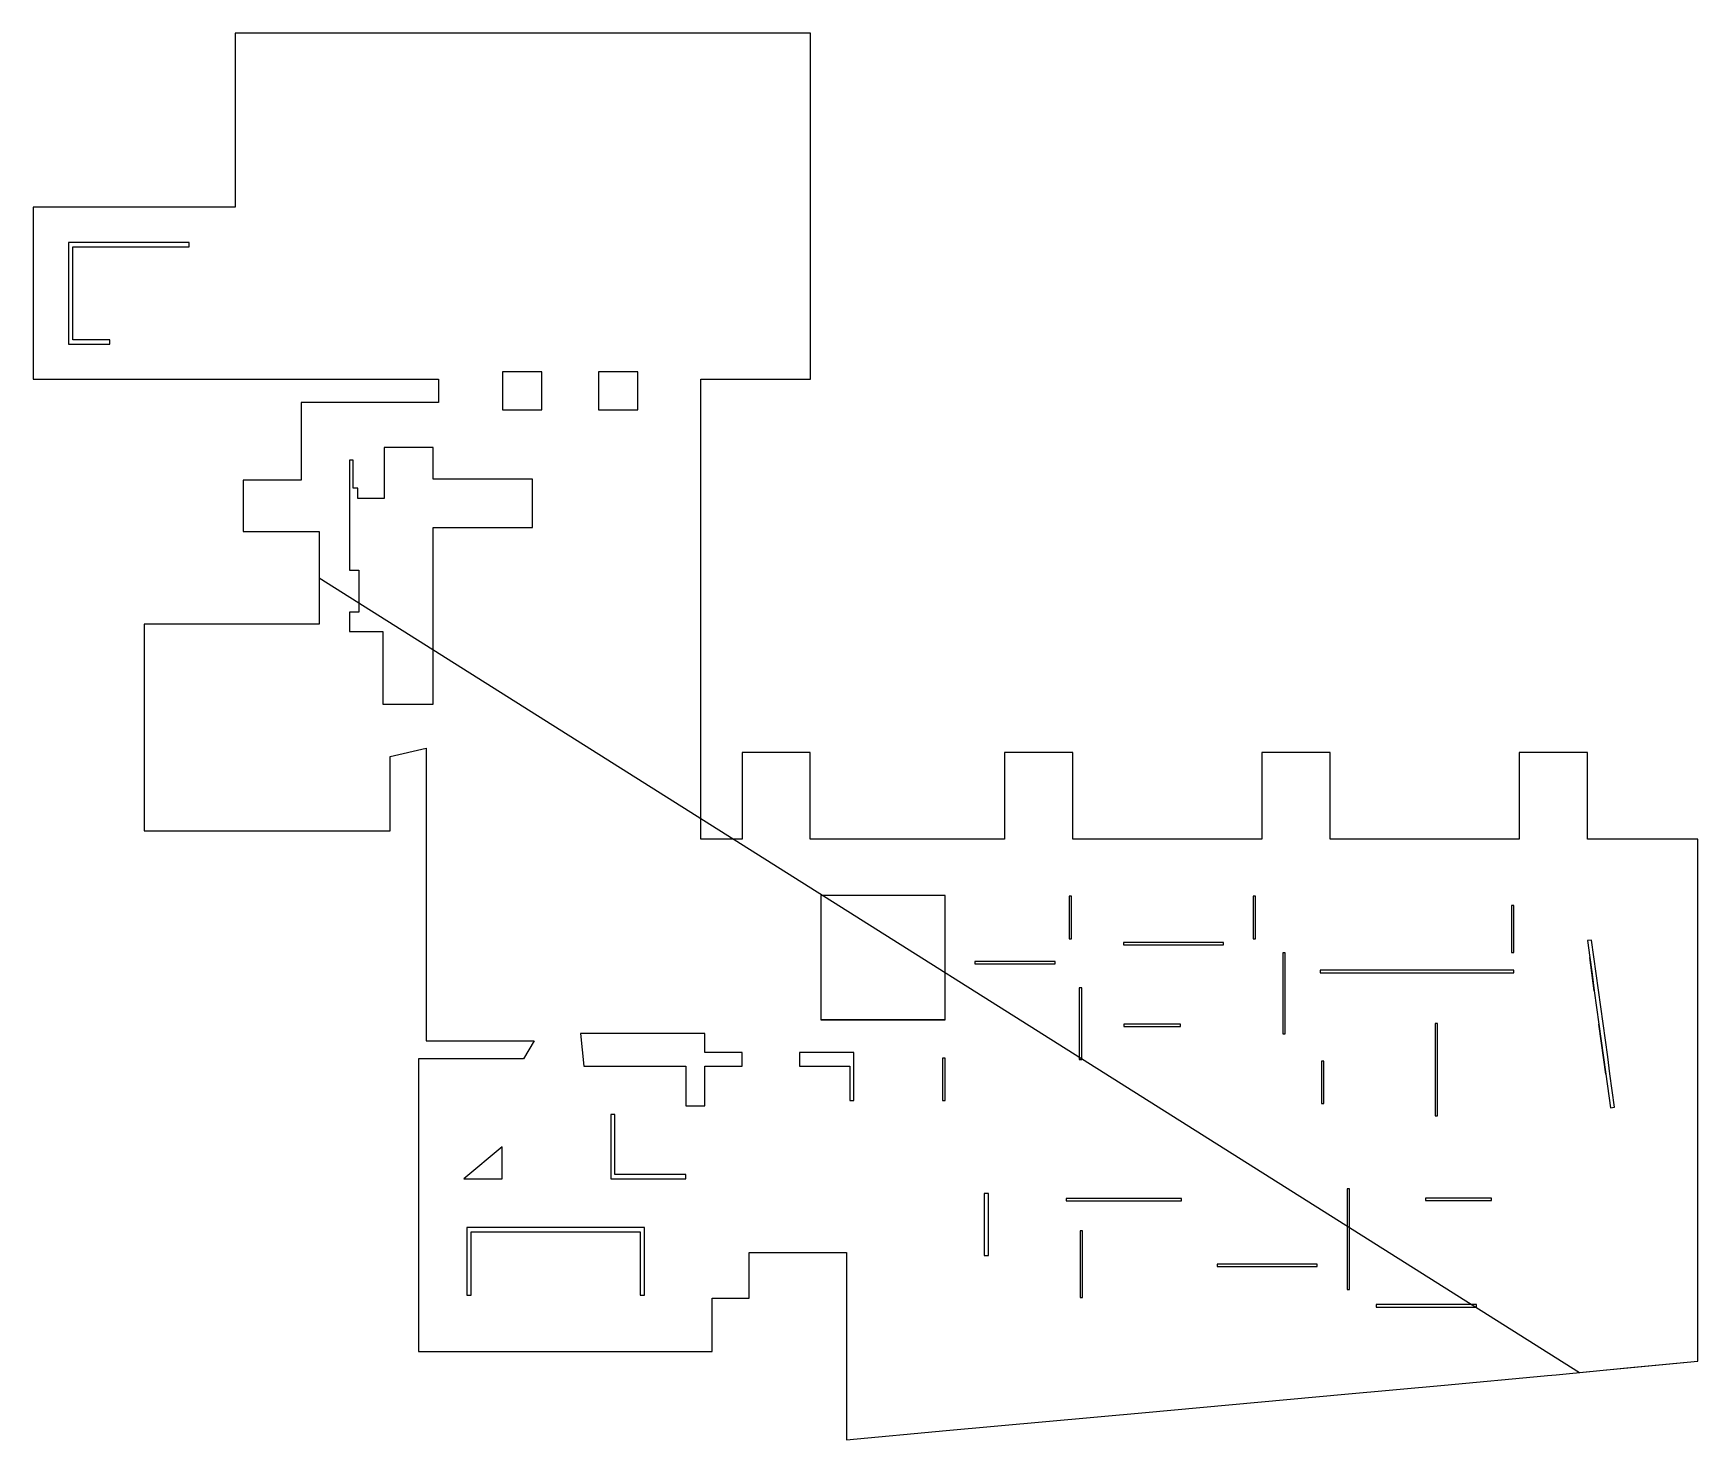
# Model space of a CAD drawing. Header units: metres. Extents: x -35032 to 35255, y -41115 to 18283.
import ezdxf

# ---------------------------------------------------------------- set-up
doc = ezdxf.new("R2010")
doc.units = ezdxf.units.M
doc.layers.add('FLOOR', color=8, linetype='Continuous')
doc.layers.add('WALLS', color=7, linetype='Continuous')

msp = doc.modelspace()

# ---------------------------------------------------------------- linework, layer by layer
at = {"layer": 'FLOOR', "color": 8}
msp.add_lwpolyline([(30268, -38276), (31266, -38180), (35255, -37796), (35255, -15745), (30596, -15745), (30596, -12096), (27715, -12096), (27715, -15745), (19729, -15745), (19729, -12096), (16847, -12096), (16847, -15745), (8862, -15745), (8862, -12096), (5980, -12096), (5980, -15745), (-2220, -15745), (-2220, -12096), (-5101, -12096), (-5101, -15745), (-6848, -15745), (-6848, 3678), (-2210, 3678), (-2210, 18283), (-26510, 18283), (-26510, 10934), (-35032, 10934), (-35032, 3678), (-17916, 3678), (-17916, 2686), (-23727, 2686), (-23727, -586), (-26163, -586), (-26163, -2754), (-22962, -2754), (-22962, -4713)], close=True, dxfattribs=at)
at = {"layer": 'WALLS', "color": 7}
for points in [[(-6369, -37395), (-6369, -35142), (-4799, -35142), (-4799, -33205), (-687, -33205), (-687, -41115), (3520, -40730), (7728, -40345), (11935, -39960), (20350, -39190), (24557, -38805), (28765, -38419), (28909, -38406), (29271, -38373), (29271, -38371), (32263, -38084), (35255, -37796), (35255, -15745), (30596, -15745), (30596, -12096), (27715, -12096), (27715, -15745), (19729, -15745), (19729, -12096), (16847, -12096), (16847, -15745), (8862, -15745), (8862, -12096), (5980, -12096), (5980, -15745), (-2220, -15745), (-2220, -12096), (-5101, -12096), (-5101, -15745), (-6848, -15745), (-6848, 3678), (-2210, 3678), (-2210, 18283), (-26510, 18283), (-26510, 10934), (-35032, 10934), (-35032, 3678), (-17916, 3678), (-17916, 2686), (-23727, 2686), (-23727, -586), (-26163, -586), (-26163, -2754), (-22962, -2754), (-22962, -6672), (-30353, -6672), (-30353, -15395), (-19968, -15395), (-19968, -12261), (-18446, -11911), (-18446, -24265), (-13876, -24265), (-14337, -25033), (-18762, -25033), (-18762, -37395)], [(-6369, -37395), (-6369, -35142), (-4799, -35142), (-4799, -33205), (-687, -33205), (-687, -41115), (3520, -40730), (7728, -40345), (11935, -39960), (20350, -39190), (24557, -38805), (28765, -38419), (28909, -38406), (29271, -38373), (29271, -38371), (32263, -38084), (35255, -37796), (35255, -15745), (30596, -15745), (30596, -12096), (27715, -12096), (27715, -15745), (19729, -15745), (19729, -12096), (16847, -12096), (16847, -15745), (8862, -15745), (8862, -12096), (5980, -12096), (5980, -15745), (-2220, -15745), (-2220, -12096), (-5101, -12096), (-5101, -15745), (-6848, -15745), (-6848, 3678), (-2210, 3678), (-2210, 18283), (-26510, 18283), (-26510, 10934), (-35032, 10934), (-35032, 3678), (-17916, 3678), (-17916, 2686), (-23727, 2686), (-23727, -586), (-26163, -586), (-26163, -2754), (-22962, -2754), (-22962, -6672), (-30353, -6672), (-30353, -15395), (-19968, -15395), (-19968, -12261), (-18446, -11911), (-18446, -24265), (-13876, -24265), (-14337, -25033), (-18762, -25033), (-18762, -37395)], [(-31807, 5155), (-31807, 5335), (-33366, 5335), (-33366, 9267), (-28443, 9267), (-28443, 9447), (-33546, 9447), (-33546, 5155)], [(-31807, 5155), (-31807, 5335), (-33366, 5335), (-33366, 9267), (-28443, 9267), (-28443, 9447), (-33546, 9447), (-33546, 5155)], [(-14385, 3982), (-15216, 3982), (-15216, 2381), (-13554, 2381), (-13554, 3982)], [(-14385, 3982), (-15216, 3982), (-15216, 2381), (-13554, 2381), (-13554, 3982)], [(-10328, 3982), (-11159, 3982), (-11159, 2381), (-9497, 2381), (-9497, 3982)], [(-10328, 3982), (-11159, 3982), (-11159, 2381), (-9497, 2381), (-9497, 3982)], [(-21526, 251), (-21679, 251), (-21679, -4398), (-21282, -4398), (-21282, -6161), (-21679, -6161), (-21679, -6976), (-20268, -6976), (-20268, -10045), (-18142, -10045), (-18142, -2583), (-13952, -2583), (-13952, -544), (-18142, -544), (-18142, 792), (-20221, 792), (-20221, -1364), (-21333, -1365), (-21333, -932), (-21526, -932)], [(-21526, 251), (-21679, 251), (-21679, -4398), (-21282, -4398), (-21282, -6161), (-21679, -6161), (-21679, -6976), (-20268, -6976), (-20268, -10045), (-18142, -10045), (-18142, -2583), (-13952, -2583), (-13952, -544), (-18142, -544), (-18142, 792), (-20221, 792), (-20221, -1364), (-21333, -1365), (-21333, -932), (-21526, -932)], [(3471, -18129), (-1780, -18129), (-1780, -23379), (845, -23379), (-1780, -23379), (845, -23379), (3471, -23379), (845, -23379), (3471, -23379)], [(3471, -18129), (-1780, -18129), (-1780, -23379), (845, -23379), (-1780, -23379), (845, -23379), (3471, -23379), (845, -23379), (3471, -23379)], [(8812, -18160), (8710, -18160), (8710, -19954), (8812, -19954)], [(8812, -19506), (8812, -18160), (8710, -18160), (8710, -19954), (8812, -19954)], [(16581, -19506), (16581, -18160), (16479, -18160), (16479, -19954), (16581, -19954)], [(16581, -19506), (16581, -18160), (16479, -18160), (16479, -19954), (16581, -19954)], [(27489, -18548), (27387, -18548), (27387, -20536), (27489, -20536)], [(27489, -18548), (27387, -18548), (27387, -20536), (27489, -20536)], [(11427, -20118), (11004, -20118), (11004, -20219), (15235, -20219), (15235, -20118)], [(11427, -20118), (11004, -20118), (11004, -20219), (15235, -20219), (15235, -20118)], [(31067, -22129), (30970, -21424), (30873, -20718), (30776, -20013), (30598, -20037), (30695, -20743), (30792, -21448), (30888, -22153), (30695, -20743), (30792, -21448), (30888, -22153), (31082, -23564), (31179, -24270), (31276, -24975), (31373, -25681), (31276, -24975), (31179, -24270), (31082, -23564), (31179, -24270), (31276, -24975), (31373, -25681), (31566, -27092), (31745, -27067), (31648, -26362), (31551, -25656), (31454, -24951), (31260, -23540), (31164, -22834)], [(30776, -20013), (30598, -20037), (30695, -20743), (30792, -21448), (30888, -22153), (31082, -23564), (31179, -24270), (31276, -24975), (31373, -25681), (31566, -27092), (31745, -27067), (31648, -26362), (31551, -25656), (31454, -24951), (31260, -23540), (31164, -22834), (30970, -21424), (30873, -20718)], [(7696, -21015), (8119, -21015), (8119, -20913), (5581, -20913), (5158, -20913), (4735, -20913), (4735, -21015)], [(7696, -21015), (8119, -21015), (8119, -20913), (5581, -20913), (5158, -20913), (4735, -20913), (4735, -21015)], [(17834, -20546), (17733, -20546), (17733, -23971), (17834, -23971)], [(17834, -20546), (17733, -20546), (17733, -23971), (17834, -23971)], [(27489, -21392), (27489, -21290), (19313, -21290), (19313, -21392)], [(27489, -21290), (19313, -21290), (19313, -21392), (27489, -21392)], [(9241, -22034), (9139, -22034), (9139, -25052), (9241, -25052)], [(9241, -22034), (9139, -22034), (9139, -25052), (9241, -25052)], [(11014, -23563), (11014, -23665), (13420, -23665), (13420, -23563)], [(11415, -23563), (11014, -23563), (11014, -23665), (13420, -23665), (13420, -23563)], [(24267, -24704), (24267, -23533), (24165, -23533), (24165, -27437), (24267, -27437)], [(24267, -23533), (24165, -23533), (24165, -27437), (24267, -27437)], [(-11925, -23961), (-11783, -25337), (-7478, -25337), (-7478, -27009), (-6673, -27009), (-6673, -25337), (-5103, -25337), (-5103, -24766), (-6673, -24766), (-6673, -23961)], [(-11925, -23961), (-11783, -25337), (-7478, -25337), (-7478, -27009), (-6673, -27009), (-6673, -25337), (-5103, -25337), (-5103, -24766), (-6673, -24766), (-6673, -23961)], [(-1530, -24766), (-2677, -24766), (-2677, -25337), (-546, -25337), (-546, -26785), (-383, -26785), (-383, -24766)], [(-1530, -24766), (-2677, -24766), (-2677, -25337), (-546, -25337), (-546, -26785), (-383, -26785), (-383, -24766)], [(3470, -25001), (3369, -25001), (3369, -26785), (3470, -26785)], [(3470, -25001), (3369, -25001), (3369, -26785), (3470, -26785)], [(19466, -26471), (19466, -25133), (19364, -25133), (19364, -26917), (19466, -26917)], [(19466, -25133), (19364, -25133), (19364, -26917), (19466, -26917)], [(-10649, -27381), (-10649, -30097), (-7479, -30097), (-7479, -29917), (-10469, -29917), (-10469, -27381)], [(-10649, -27381), (-10649, -30097), (-7479, -30097), (-7479, -29917), (-10469, -29917), (-10469, -27381)], [(-16847, -30097), (-15236, -30097), (-15236, -28739)], [(-16847, -30097), (-15236, -30097), (-15236, -28739)], [(5305, -30710), (5122, -30710), (5122, -33330), (5305, -33330)], [(5305, -32675), (5305, -30710), (5122, -30710), (5122, -33330), (5305, -33330)], [(8588, -30924), (8588, -31026), (13451, -31026), (13451, -30924)], [(9030, -30924), (8588, -30924), (8588, -31026), (13451, -31026), (13451, -30924)], [(20556, -30516), (20454, -30516), (20454, -34767), (20556, -34767)], [(20556, -30516), (20454, -30516), (20454, -34767), (20556, -34767)], [(24157, -30913), (23757, -30913), (23757, -31015), (26551, -31015), (26551, -30913)], [(24157, -30913), (23757, -30913), (23757, -31015), (26551, -31015), (26551, -30913)], [(-16725, -35006), (-16545, -35006), (-16545, -32337), (-9402, -32337), (-9402, -35006), (-9222, -35006), (-9222, -32157), (-16725, -32157)], [(-16725, -35006), (-16545, -35006), (-16545, -32337), (-9402, -32337), (-9402, -35006), (-9222, -35006), (-9222, -32157), (-16725, -32157)], [(9281, -32300), (9179, -32300), (9179, -35103), (9281, -35103)], [(9281, -33101), (9281, -32300), (9179, -32300), (9179, -35103), (9281, -35103)], [(17075, -33695), (14960, -33695), (14960, -33798), (19190, -33798), (19190, -33695)], [(14960, -33695), (14960, -33798), (19190, -33798), (19190, -33695)], [(22102, -35409), (21678, -35409), (21678, -35511), (25919, -35511), (25919, -35409)], [(22102, -35409), (21678, -35409), (21678, -35511), (25919, -35511), (25919, -35409)]]:
    msp.add_lwpolyline(points, close=True, dxfattribs=at)

doc.saveas('drawing.dxf')
